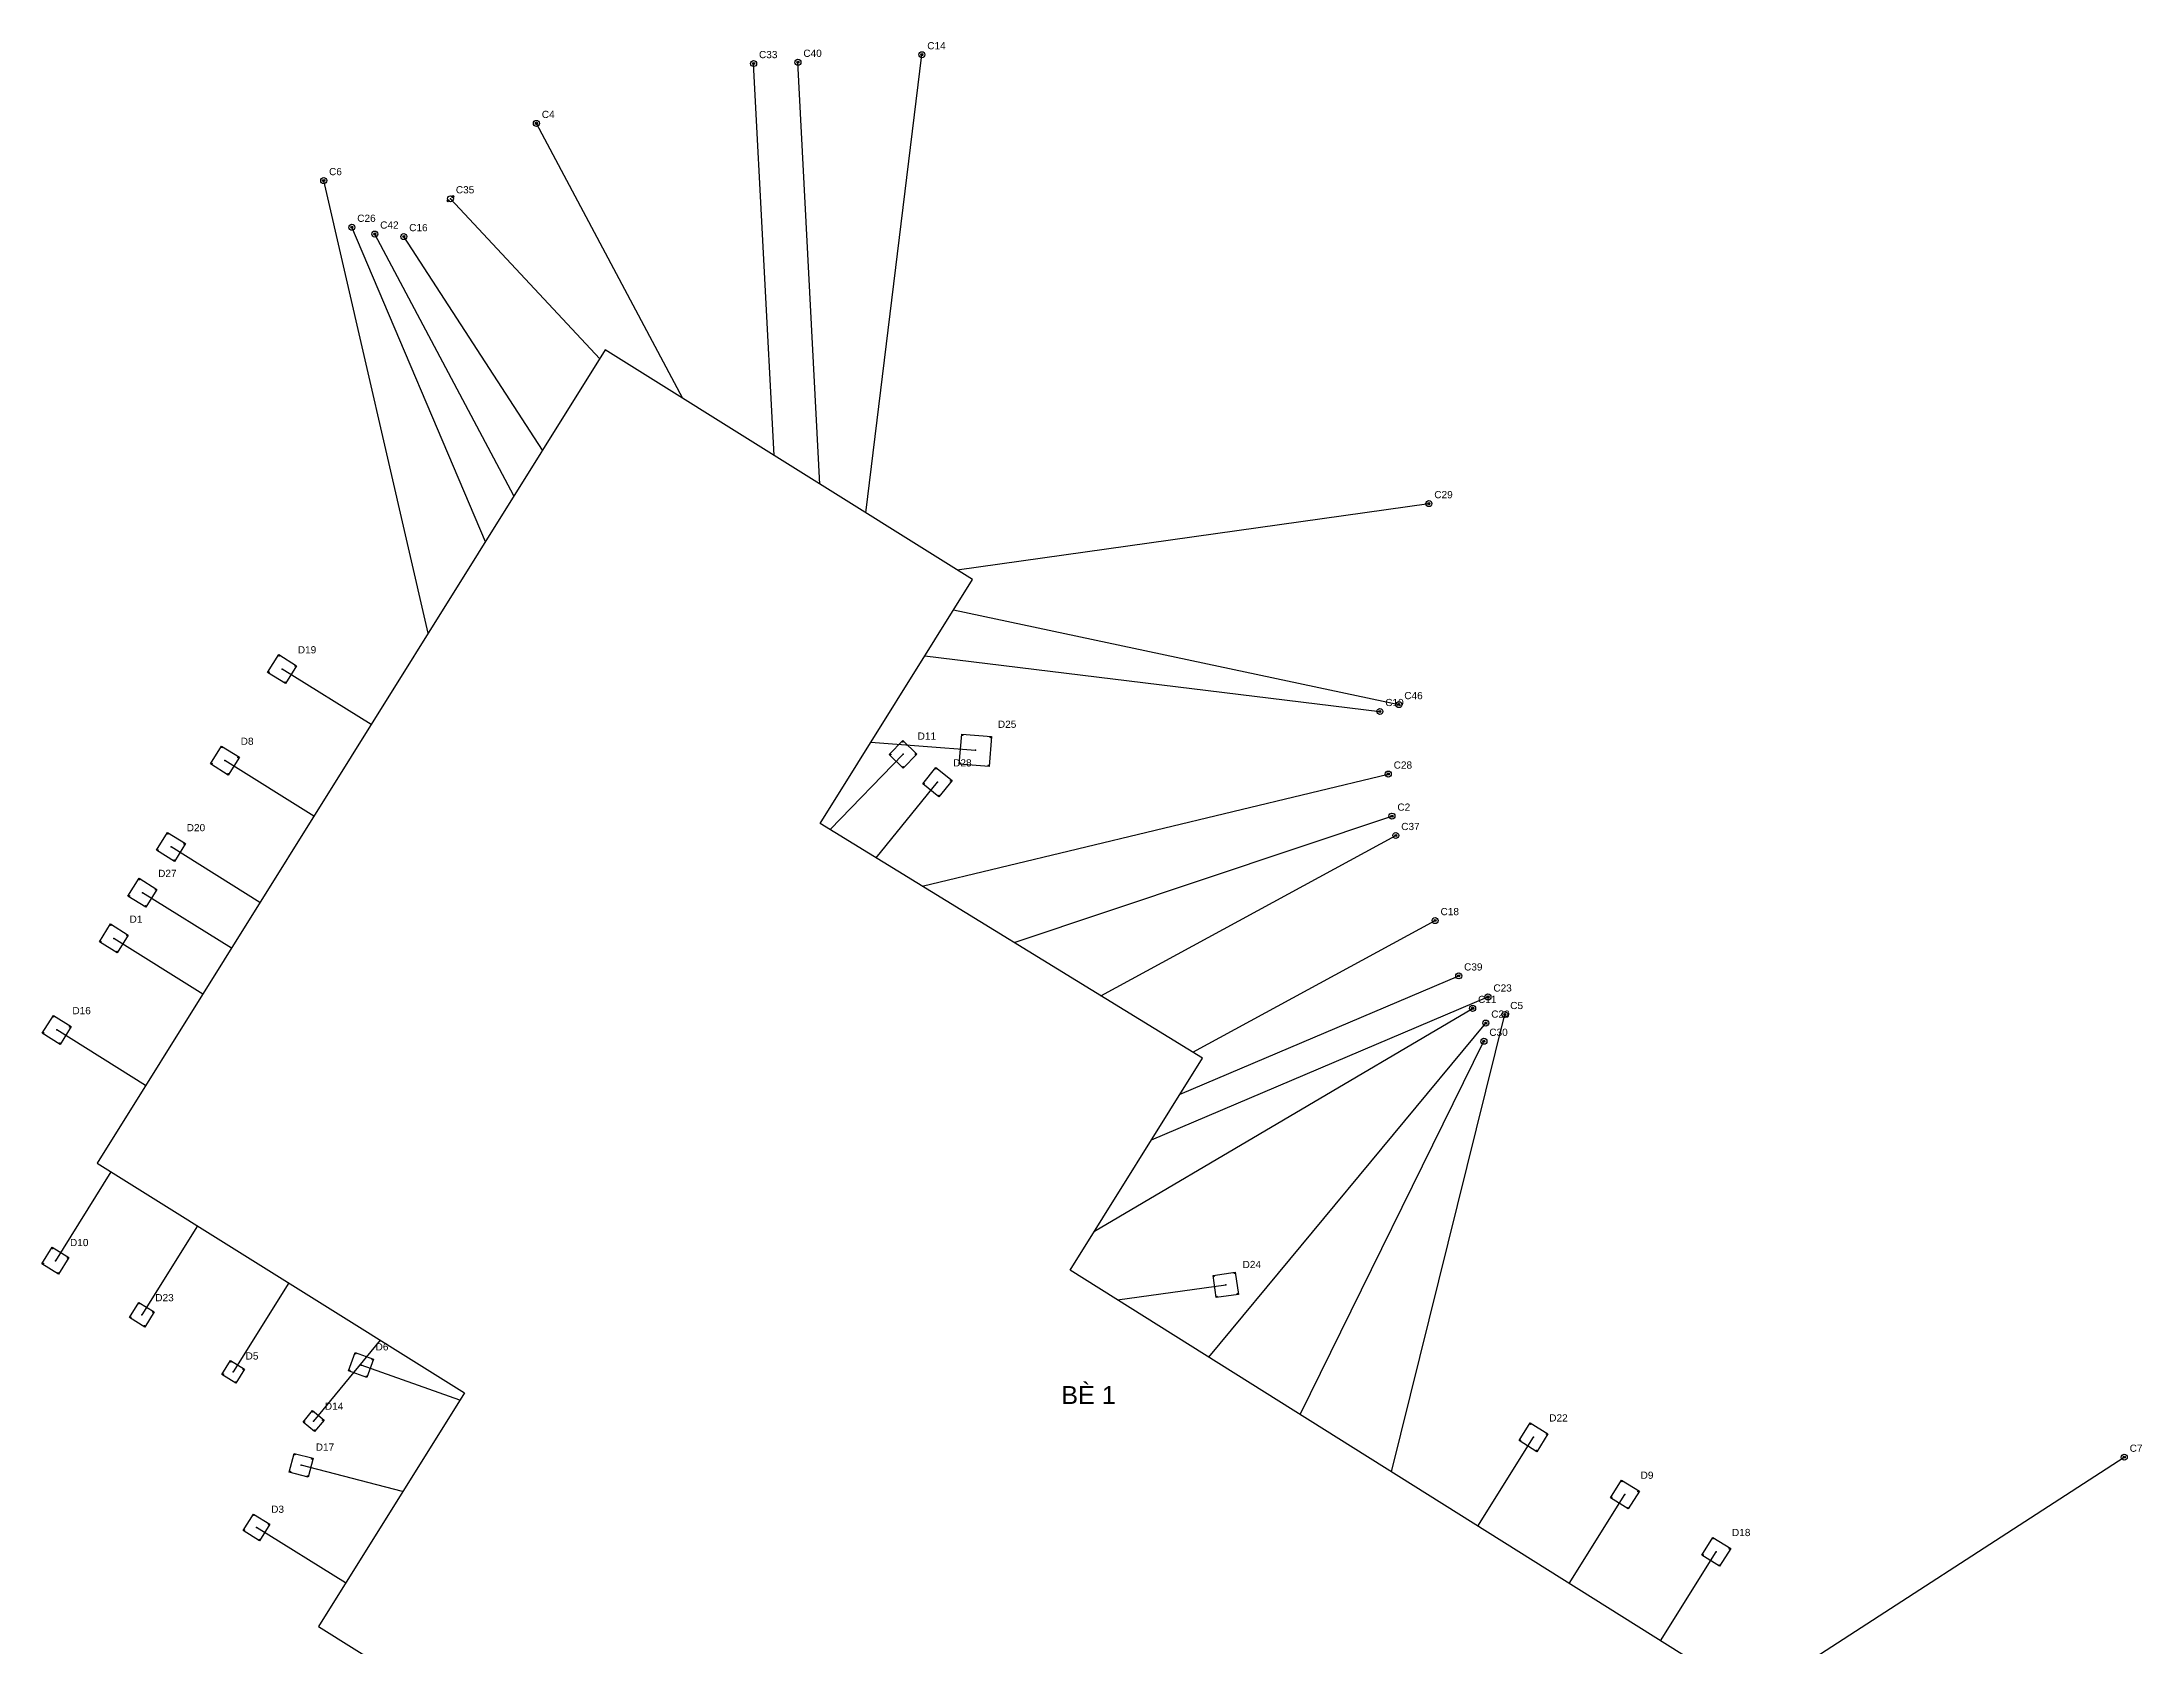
# Model space of a CAD drawing. Header units: metres. Extents: x 496742 to 497680, y 2343756 to 2344226.
# Drawn here: x 496742.2 to 497092.6, y 2343958 to 2344225.8 of the extents above; entities that cross this region are included whole.
import ezdxf

# ---------------------------------------------------------------- set-up
doc = ezdxf.new("R2010")
doc.units = ezdxf.units.M
for name, color, linetype in [('01_BE_PIN', 4, 'Continuous'), ('02_DAY_NEO_BO', 3, 'Continuous'), ('03_DAY_NEO_DAY', 1, 'Continuous'), ('04_COC_KHOAN_NHOI_BO', 2, 'Continuous'), ('05_DE_NEO_VIT_XOAN', 6, 'Continuous'), ('06_TOA_DO_TEXT', 7, 'Continuous')]:
    doc.layers.add(name, color=color, linetype=linetype)
doc.styles.add('VN', font='arial.ttf')

msp = doc.modelspace()

# ---------------------------------------------------------------- linework, layer by layer
at = {"layer": '01_BE_PIN'}
for p, q in [((496836.146, 2344174.377), (496751.359, 2344038.69)), ((496897.447, 2344136.072), (496836.146, 2344174.377)), ((496872.01, 2344095.366), (496897.447, 2344136.072)), ((496935.857, 2344056.225), (496872.01, 2344095.366)), ((496913.727, 2344020.809), (496935.857, 2344056.225)), ((496751.359, 2344038.69), (496812.659, 2344000.384)), ((497037.127, 2343943.419), (496913.727, 2344020.809)), ((496812.659, 2344000.384), (496788.283, 2343961.374)), ((496788.283, 2343961.374), (497034.853, 2343807.3))]:
    msp.add_line(p, q, dxfattribs=at)
at = {"layer": '02_DAY_NEO_BO'}
for p, q in [((496864.36, 2344156.75), (496860.92, 2344222.16)), ((496871.99, 2344151.98), (496868.32, 2344222.38)), ((496879.63, 2344147.21), (496889, 2344223.64)), ((496849.1, 2344166.28), (496824.67, 2344212.18)), ((496806.61, 2344127.12), (496789.17, 2344202.63)), ((496835.23, 2344172.91), (496810.33, 2344199.6)), ((496816.15, 2344142.38), (496793.87, 2344194.85)), ((496820.92, 2344150.01), (496797.7, 2344193.72)), ((496825.69, 2344157.65), (496802.54, 2344193.29)), ((496894.89, 2344137.67), (496973.62, 2344148.73)), ((496894.27, 2344131), (496968.61, 2344115.2)), ((496889.51, 2344123.36), (496965.44, 2344114.05)), ((496889.05, 2344084.92), (496966.84, 2344103.61)), ((496904.39, 2344075.51), (496967.46, 2344096.59)), ((496918.89, 2344066.63), (496968.1, 2344093.36)), ((496934.23, 2344057.22), (496974.66, 2344079.16)), ((496932.1, 2344050.21), (496978.59, 2344069.93)), ((496927.33, 2344042.57), (496983.48, 2344066.41)), ((496917.79, 2344027.31), (496980.92, 2344064.51)), ((496967.38, 2343987.16), (496986.29, 2344063.49)), ((496936.88, 2344006.29), (496983.12, 2344062.06)), ((496952.13, 2343996.72), (496982.8, 2344059.02)), ((497027.53, 2343949.44), (497089.67, 2343989.62))]:
    msp.add_line(p, q, dxfattribs=at)
at = {"layer": '03_DAY_NEO_DAY'}
for p, q in [((496797.08, 2344111.85), (496782.23, 2344121.12)), ((496880.5, 2344108.95), (496897.94, 2344107.57)), ((496787.54, 2344096.59), (496772.7, 2344105.86)), ((496873.7, 2344094.33), (496885.86, 2344106.91)), ((496881.38, 2344089.62), (496891.6, 2344102.25)), ((496778.53, 2344082.17), (496763.69, 2344091.44)), ((496773.76, 2344074.54), (496758.92, 2344083.81)), ((496768.99, 2344066.9), (496754.15, 2344076.18)), ((496759.45, 2344051.64), (496744.61, 2344060.91)), ((496753.67, 2344037.24), (496744.4, 2344022.4)), ((496768.09, 2344028.23), (496758.82, 2344013.39)), ((496783.36, 2344018.7), (496774.08, 2344003.85)), ((496921.63, 2344015.85), (496939.71, 2344018.36)), ((496798.62, 2344009.16), (496787.49, 2343995.65)), ((496811.89, 2343999.16), (496795.4, 2344005)), ((496981.78, 2343978.13), (496991.08, 2343992.95)), ((496802.35, 2343983.89), (496785.41, 2343988.27)), ((496997.03, 2343968.56), (497006.33, 2343983.39)), ((496792.82, 2343968.63), (496777.97, 2343977.9)), ((497012.28, 2343959), (497021.58, 2343973.83))]:
    msp.add_line(p, q, dxfattribs=at)
at = {"layer": '04_COC_KHOAN_NHOI_BO'}
for centre, radius in [((496889, 2344223.64), 0.5), ((496860.92, 2344222.16), 0.5), ((496860.92, 2344222.16), 0.175), ((496868.32, 2344222.38), 0.5), ((496868.32, 2344222.38), 0.175), ((496889, 2344223.64), 0.175), ((496824.67, 2344212.18), 0.5), ((496824.67, 2344212.18), 0.175), ((496789.17, 2344202.63), 0.5), ((496789.17, 2344202.63), 0.175), ((496809.946, 2344199.242), 0.175), ((496810.33, 2344199.6), 0.5), ((496810.714, 2344199.958), 0.175), ((496793.87, 2344194.85), 0.5), ((496793.87, 2344194.85), 0.175), ((496797.7, 2344193.72), 0.5), ((496797.7, 2344193.72), 0.175), ((496802.54, 2344193.29), 0.5), ((496802.54, 2344193.29), 0.175), ((496973.62, 2344148.73), 0.5), ((496973.62, 2344148.73), 0.175), ((496968.61, 2344115.2), 0.5), ((496968.61, 2344115.2), 0.175), ((496965.44, 2344114.05), 0.5), ((496965.44, 2344114.05), 0.175), ((496966.84, 2344103.61), 0.5), ((496966.84, 2344103.61), 0.175), ((496967.46, 2344096.59), 0.5), ((496967.46, 2344096.59), 0.175), ((496968.1, 2344093.36), 0.5), ((496968.1, 2344093.36), 0.175), ((496974.66, 2344079.16), 0.5), ((496974.66, 2344079.16), 0.175), ((496978.59, 2344069.93), 0.5), ((496978.59, 2344069.93), 0.175), ((496983.48, 2344066.41), 0.5), ((496983.48, 2344066.41), 0.175), ((496980.92, 2344064.51), 0.5), ((496980.92, 2344064.51), 0.175), ((496986.29, 2344063.49), 0.5), ((496986.29, 2344063.49), 0.175), ((496982.8, 2344059.02), 0.5), ((496983.12, 2344062.06), 0.5), ((496983.12, 2344062.06), 0.175), ((496982.8, 2344059.02), 0.175), ((497089.67, 2343989.62), 0.5), ((497089.67, 2343989.62), 0.175)]:
    msp.add_circle(centre, radius, dxfattribs=at)
for p in [(496860.92, 2344222.16), (496868.32, 2344222.38), (496889, 2344223.64), (496824.67, 2344212.18), (496789.17, 2344202.63), (496810.33, 2344199.6), (496793.87, 2344194.85), (496797.7, 2344193.72), (496802.54, 2344193.29), (496973.62, 2344148.73), (496965.44, 2344114.05), (496968.61, 2344115.2), (496966.84, 2344103.61), (496967.46, 2344096.59), (496968.1, 2344093.36), (496974.66, 2344079.16), (496978.59, 2344069.93), (496983.48, 2344066.41), (496980.92, 2344064.51), (496986.29, 2344063.49), (496983.12, 2344062.06), (496982.8, 2344059.02), (497089.67, 2343989.62)]:
    msp.add_point(p, dxfattribs=at)
at = {"layer": '05_DE_NEO_VIT_XOAN'}
for p, q in [((496779.819, 2344120.563), (496781.673, 2344123.531)), ((496781.673, 2344123.531), (496784.641, 2344121.677)), ((496782.787, 2344118.709), (496779.819, 2344120.563)), ((496784.641, 2344121.677), (496782.787, 2344118.709)), ((496883.562, 2344106.87), (496885.82, 2344109.208)), ((496885.82, 2344109.208), (496888.158, 2344106.95)), ((496895.252, 2344105.274), (496895.644, 2344110.258)), ((496895.644, 2344110.258), (496900.628, 2344109.866)), ((496900.628, 2344109.866), (496900.236, 2344104.882)), ((496770.289, 2344105.303), (496772.143, 2344108.271)), ((496773.257, 2344103.449), (496770.289, 2344105.303)), ((496772.143, 2344108.271), (496775.111, 2344106.417)), ((496775.111, 2344106.417), (496773.257, 2344103.449)), ((496885.9, 2344104.612), (496883.562, 2344106.87)), ((496888.158, 2344106.95), (496885.9, 2344104.612)), ((496900.236, 2344104.882), (496895.252, 2344105.274)), ((496889.139, 2344101.991), (496891.341, 2344104.711)), ((496891.859, 2344099.789), (496889.139, 2344101.991)), ((496891.341, 2344104.711), (496894.061, 2344102.509)), ((496894.061, 2344102.509), (496891.859, 2344099.789)), ((496761.279, 2344090.883), (496763.133, 2344093.851)), ((496764.247, 2344089.029), (496761.279, 2344090.883)), ((496763.133, 2344093.851), (496766.101, 2344091.997)), ((496766.101, 2344091.997), (496764.247, 2344089.029)), ((496756.509, 2344083.253), (496758.363, 2344086.221)), ((496758.363, 2344086.221), (496761.331, 2344084.367)), ((496761.331, 2344084.367), (496759.477, 2344081.399)), ((496759.477, 2344081.399), (496756.509, 2344083.253)), ((496751.739, 2344075.623), (496753.593, 2344078.591)), ((496753.593, 2344078.591), (496756.561, 2344076.737)), ((496756.561, 2344076.737), (496754.707, 2344073.769)), ((496754.707, 2344073.769), (496751.739, 2344075.623)), ((496742.199, 2344060.353), (496744.053, 2344063.321)), ((496744.053, 2344063.321), (496747.021, 2344061.467)), ((496745.167, 2344058.499), (496742.199, 2344060.353)), ((496747.021, 2344061.467), (496745.167, 2344058.499)), ((496742.161, 2344021.883), (496743.883, 2344024.639)), ((496743.883, 2344024.639), (496746.639, 2344022.917)), ((496744.917, 2344020.161), (496742.161, 2344021.883)), ((496746.639, 2344022.917), (496744.917, 2344020.161)), ((496937.595, 2344019.959), (496941.309, 2344020.475)), ((496938.111, 2344016.245), (496937.595, 2344019.959)), ((496941.309, 2344020.475), (496941.825, 2344016.761)), ((496756.753, 2344012.913), (496758.343, 2344015.457)), ((496758.343, 2344015.457), (496760.887, 2344013.867)), ((496760.887, 2344013.867), (496759.297, 2344011.323)), ((496941.825, 2344016.761), (496938.111, 2344016.245)), ((496759.297, 2344011.323), (496756.753, 2344012.913)), ((496793.326, 2344004.011), (496794.411, 2344007.074)), ((496794.411, 2344007.074), (496797.474, 2344005.989)), ((496772.185, 2344003.413), (496773.643, 2344005.745)), ((496774.517, 2344001.955), (496772.185, 2344003.413)), ((496773.643, 2344005.745), (496775.975, 2344004.287)), ((496775.975, 2344004.287), (496774.517, 2344001.955)), ((496796.389, 2344002.926), (496793.326, 2344004.011)), ((496797.474, 2344005.989), (496796.389, 2344002.926)), ((496785.73, 2343995.481), (496787.321, 2343997.41)), ((496787.321, 2343997.41), (496789.25, 2343995.819)), ((496787.659, 2343993.89), (496785.73, 2343995.481)), ((496789.25, 2343995.819), (496787.659, 2343993.89)), ((496988.668, 2343992.397), (496990.527, 2343995.362)), ((496990.527, 2343995.362), (496993.492, 2343993.503)), ((496993.492, 2343993.503), (496991.633, 2343990.538)), ((496783.43, 2343987.104), (496784.244, 2343990.25)), ((496784.244, 2343990.25), (496787.39, 2343989.436)), ((496787.39, 2343989.436), (496786.576, 2343986.29)), ((496991.633, 2343990.538), (496988.668, 2343992.397)), ((496786.576, 2343986.29), (496783.43, 2343987.104)), ((497003.918, 2343982.837), (497005.777, 2343985.802)), ((497005.777, 2343985.802), (497008.742, 2343983.943)), ((497006.883, 2343980.978), (497003.918, 2343982.837)), ((497008.742, 2343983.943), (497006.883, 2343980.978)), ((496775.731, 2343977.383), (496777.453, 2343980.139)), ((496777.453, 2343980.139), (496780.209, 2343978.417)), ((496778.487, 2343975.661), (496775.731, 2343977.383)), ((496780.209, 2343978.417), (496778.487, 2343975.661)), ((497019.168, 2343973.277), (497021.027, 2343976.242)), ((497021.027, 2343976.242), (497023.992, 2343974.383)), ((497022.133, 2343971.418), (497019.168, 2343973.277)), ((497023.992, 2343974.383), (497022.133, 2343971.418))]:
    msp.add_line(p, q, dxfattribs=at)
for centre in [(496781.721, 2344123.325), (496780.025, 2344120.611), (496782.739, 2344118.915), (496784.435, 2344121.629), (496885.824, 2344108.996), (496895.782, 2344110.097), (496900.467, 2344109.728), (496770.495, 2344105.351), (496772.191, 2344108.065), (496774.905, 2344106.369), (496883.774, 2344106.874), (496885.896, 2344104.824), (496887.946, 2344106.946), (496895.413, 2344105.412), (496900.098, 2344105.043), (496773.209, 2344103.655), (496889.35, 2344102.013), (496891.363, 2344104.5), (496893.85, 2344102.487), (496891.837, 2344100), (496761.485, 2344090.931), (496763.181, 2344093.645), (496765.895, 2344091.949), (496764.199, 2344089.235), (496758.411, 2344086.015), (496761.125, 2344084.319), (496756.715, 2344083.301), (496759.429, 2344081.605), (496753.641, 2344078.385), (496756.355, 2344076.689), (496751.945, 2344075.671), (496754.659, 2344073.975), (496744.101, 2344063.115), (496742.405, 2344060.401), (496746.815, 2344061.419), (496745.119, 2344058.705), (496743.931, 2344024.433), (496742.367, 2344021.931), (496746.433, 2344022.869), (496744.869, 2344020.367), (496937.764, 2344019.832), (496941.182, 2344020.306), (496758.391, 2344015.25), (496760.68, 2344013.819), (496938.238, 2344016.414), (496941.656, 2344016.888), (496756.96, 2344012.961), (496759.249, 2344011.53), (496794.502, 2344006.883), (496772.392, 2344003.46), (496773.69, 2344005.538), (496775.768, 2344004.24), (496793.517, 2344004.102), (496796.298, 2344003.117), (496797.283, 2344005.898), (496774.47, 2344002.162), (496787.341, 2343997.198), (496785.942, 2343995.501), (496787.639, 2343994.102), (496789.038, 2343995.799), (496990.575, 2343995.156), (496993.286, 2343993.455), (496784.351, 2343990.067), (496787.207, 2343989.329), (496988.874, 2343992.445), (496991.585, 2343990.744), (496783.613, 2343987.211), (496786.469, 2343986.473), (497005.825, 2343985.596), (497004.124, 2343982.885), (497008.536, 2343983.895), (496777.501, 2343979.933), (497006.835, 2343981.184), (496775.937, 2343977.431), (496778.439, 2343975.867), (496780.003, 2343978.369), (497021.075, 2343976.036), (497019.374, 2343973.325), (497022.085, 2343971.624), (497023.786, 2343974.335)]:
    msp.add_circle(centre, 0.06, dxfattribs=at)
for p in [(496782.23, 2344121.12), (496772.7, 2344105.86), (496885.86, 2344106.91), (496897.94, 2344107.57), (496891.6, 2344102.25), (496763.69, 2344091.44), (496758.92, 2344083.81), (496754.15, 2344076.18), (496744.61, 2344060.91), (496744.4, 2344022.4), (496939.71, 2344018.36), (496758.82, 2344013.39), (496774.08, 2344003.85), (496795.4, 2344005), (496787.49, 2343995.65), (496991.08, 2343992.95), (496785.41, 2343988.27), (497006.33, 2343983.39), (496777.97, 2343977.9), (497021.58, 2343973.83)]:
    msp.add_point(p, dxfattribs=at)

# ---------------------------------------------------------------- texts
at = {"layer": '01_BE_PIN', "style": 'VN'}
msp.add_text('BÈ 1', height=3, dxfattribs=at).set_placement((496912.271, 2343998.49))
at = {"layer": '06_TOA_DO_TEXT', "style": 'VN'}
for s, p in [('C33', (496861.82, 2344223.06)), ('C40', (496869.22, 2344223.28)), ('C14', (496889.9, 2344224.54)), ('C4', (496825.57, 2344213.08)), ('C6', (496790.07, 2344203.53)), ('C35', (496811.23, 2344200.5)), ('C26', (496794.77, 2344195.75)), ('C42', (496798.6, 2344194.62)), ('C16', (496803.44, 2344194.19)), ('C29', (496974.52, 2344149.63)), ('D19', (496784.855, 2344123.745)), ('C10', (496966.34, 2344114.95)), ('C46', (496969.51, 2344116.1)), ('D25', (496901.69, 2344111.32)), ('D8', (496775.325, 2344108.485)), ('D11', (496888.298, 2344109.348)), ('D28', (496894.225, 2344104.875)), ('C28', (496967.74, 2344104.51)), ('C2', (496968.36, 2344097.49)), ('D20', (496766.315, 2344094.065)), ('C37', (496969, 2344094.26)), ('D27', (496761.545, 2344086.435)), ('C18', (496975.56, 2344080.06)), ('D1', (496756.775, 2344078.805)), ('C39', (496979.49, 2344070.83)), ('C11', (496981.82, 2344065.41)), ('C23', (496984.38, 2344067.31)), ('D16', (496747.235, 2344063.535)), ('C20', (496984.02, 2344062.96)), ('C5', (496987.19, 2344064.39)), ('C30', (496983.7, 2344059.92)), ('D10', (496746.838, 2344024.838)), ('D24', (496942.523, 2344021.173)), ('D23', (496761.07, 2344015.64)), ('D5', (496776.143, 2344005.913)), ('D6', (496797.838, 2344007.438)), ('D14', (496789.365, 2343997.525)), ('D22', (496993.705, 2343995.575)), ('D17', (496787.848, 2343990.708)), ('C7', (497090.57, 2343990.52)), ('D9', (497008.955, 2343986.015)), ('D3', (496780.408, 2343980.338)), ('D18', (497024.205, 2343976.455))]:
    msp.add_text(s, height=1.2, dxfattribs=at).set_placement(p)

doc.saveas('drawing.dxf')
